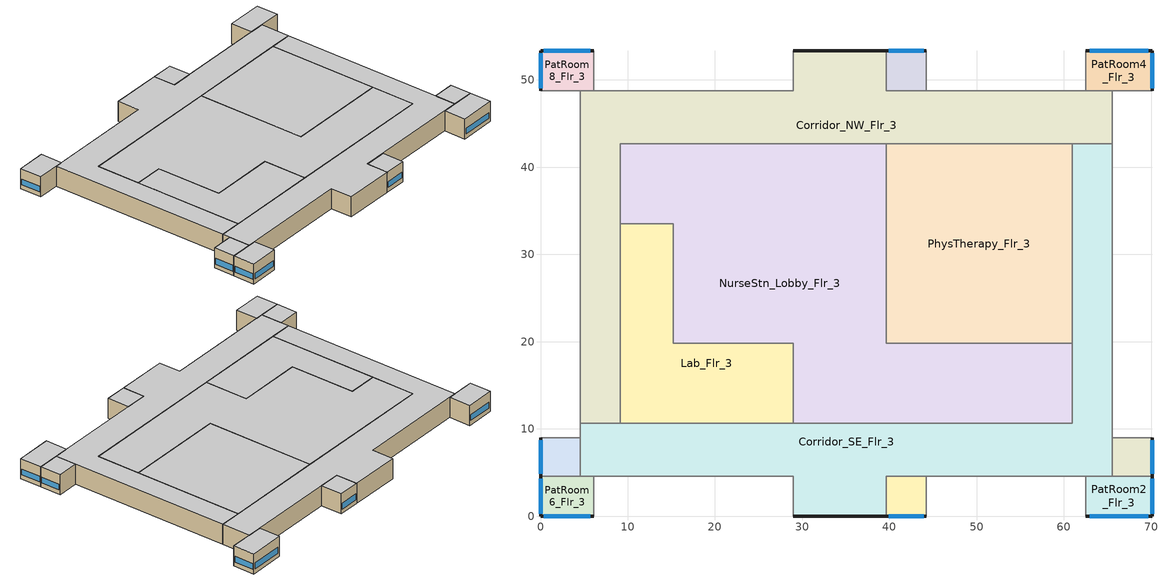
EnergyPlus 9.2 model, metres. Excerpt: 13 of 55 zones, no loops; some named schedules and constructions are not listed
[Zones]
PatRoom1_Mult10_Flr_3
 floor adiabatic (int-floor-en-std-replaceme-res-replaceme): 44.2,4.57 44.2,0 39.62,0 39.62,4.57 z8.54
 wall outside (ext-wall-en-std-replaceme-res-replaceme): 39.62,0 44.2,0 z8.54:12.8
 wall adiabatic (int-wall-res-replaceme): 44.2,0 44.2,4.57 39.62,4.57 39.62,0 z8.54:12.8
 window (ext-window-en-std-replaceme): 39.9,0 43.92,0 z9.45:10.67
 ceiling adiabatic (int-ceiling-en-std-replaceme-res-replaceme): 39.62,4.57 39.62,0 44.2,0 44.2,4.57 z12.8
PatRoom2_Flr_3
 floor adiabatic (int-floor-en-std-replaceme-res-replaceme): 70.1,4.57 70.1,0 62.48,0 62.48,4.57 z8.54
 wall outside (ext-wall-en-std-replaceme-res-replaceme): 62.48,0 70.1,0 70.1,4.57 z8.54:12.8
 wall adiabatic (int-wall-res-replaceme): 70.1,4.57 62.48,4.57 62.48,0 z8.54:12.8
 window (ext-window-en-std-replaceme): 70.1,0.27 70.1,4.3 / 62.94,0 69.65,0 z9.45:10.67
 ceiling adiabatic (int-ceiling-en-std-replaceme-res-replaceme): 62.48,4.57 62.48,0 70.1,0 70.1,4.57 z12.8
PatRoom3_Mult10_Flr_3
 floor adiabatic (int-floor-en-std-replaceme-res-replaceme): 70.1,8.99 70.1,4.57 65.53,4.57 65.53,8.99 z8.54
 wall outside (ext-wall-en-std-replaceme-res-replaceme): 70.1,4.57 70.1,8.99 z8.54:12.8
 wall adiabatic (int-wall-res-replaceme): 70.1,8.99 65.53,8.99 65.53,4.57 70.1,4.57 z8.54:12.8
 window (ext-window-en-std-replaceme): 70.1,4.84 70.1,8.73 z9.45:10.67
 ceiling adiabatic (int-ceiling-en-std-replaceme-res-replaceme): 65.53,8.99 65.53,4.57 70.1,4.57 70.1,8.99 z12.8
PatRoom4_Flr_3
 floor adiabatic (int-floor-en-std-replaceme-res-replaceme): 70.1,53.34 70.1,48.77 62.48,48.77 62.48,53.34 z8.54
 wall outside (ext-wall-en-std-replaceme-res-replaceme): 70.1,48.77 70.1,53.34 62.48,53.34 z8.54:12.8
 wall adiabatic (int-wall-res-replaceme): 62.48,53.34 62.48,48.77 70.1,48.77 z8.54:12.8
 window (ext-window-en-std-replaceme): 69.65,53.34 62.94,53.34 / 70.1,49.04 70.1,53.07 z9.45:10.67
 ceiling adiabatic (int-ceiling-en-std-replaceme-res-replaceme): 62.48,53.34 62.48,48.77 70.1,48.77 70.1,53.34 z12.8
PatRoom5_Mult10_Flr_3
 floor adiabatic (int-floor-en-std-replaceme-res-replaceme): 44.2,53.34 44.2,48.77 39.62,48.77 39.62,53.34 z8.54
 wall outside (ext-wall-en-std-replaceme-res-replaceme): 44.2,53.34 39.62,53.34 z8.54:12.8
 wall adiabatic (int-wall-res-replaceme): 39.62,53.34 39.62,48.77 44.2,48.77 44.2,53.34 z8.54:12.8
 window (ext-window-en-std-replaceme): 43.92,53.34 39.9,53.34 z9.45:10.67
 ceiling adiabatic (int-ceiling-en-std-replaceme-res-replaceme): 39.62,53.34 39.62,48.77 44.2,48.77 44.2,53.34 z12.8
PhysTherapy_Flr_3
 floor adiabatic (int-floor-en-std-replaceme-res-replaceme): 60.96,42.67 60.96,19.81 39.62,19.81 39.62,42.67 z8.54
 wall to Corridor_NW_Flr_3 (int-wall-res-replaceme): 60.96,42.67 39.62,42.67 z8.54:12.8
 wall to Corridor_SE_Flr_3 (int-wall-res-replaceme): 60.96,19.81 60.96,42.67 z8.54:12.8
 wall to NurseStn_Lobby_Flr_3 (int-wall-res-replaceme): 39.62,42.67 39.62,19.81 60.96,19.81 z8.54:12.8
 ceiling adiabatic (int-ceiling-en-std-replaceme-res-replaceme): 39.62,42.67 39.62,19.81 60.96,19.81 60.96,42.67 z12.8
PatRoom6_Flr_3
 floor adiabatic (int-floor-en-std-replaceme-res-replaceme): 6.1,4.57 6.1,0 0,0 0,4.57 z8.54
 wall outside (ext-wall-en-std-replaceme-res-replaceme): 0,4.57 0,0 6.1,0 z8.54:12.8
 wall adiabatic (int-wall-res-replaceme): 6.1,0 6.1,4.57 0,4.57 z8.54:12.8
 window (ext-window-en-std-replaceme): 0.37,0 5.73,0 / 0,4.3 0,0.27 z9.45:10.67
 ceiling adiabatic (int-ceiling-en-std-replaceme-res-replaceme): 0,4.57 0,0 6.1,0 6.1,4.57 z12.8
PatRoom7_Mult10_Flr_3
 floor adiabatic (int-floor-en-std-replaceme-res-replaceme): 4.57,8.99 4.57,4.57 0,4.57 0,8.99 z8.54
 wall outside (ext-wall-en-std-replaceme-res-replaceme): 0,8.99 0,4.57 z8.54:12.8
 wall adiabatic (int-wall-res-replaceme): 0,4.57 4.57,4.57 4.57,8.99 0,8.99 z8.54:12.8
 window (ext-window-en-std-replaceme): 0,8.73 0,4.84 z9.45:10.67
 ceiling adiabatic (int-ceiling-en-std-replaceme-res-replaceme): 0,8.99 0,4.57 4.57,4.57 4.57,8.99 z12.8
PatRoom8_Flr_3
 floor adiabatic (int-floor-en-std-replaceme-res-replaceme): 6.1,53.34 6.1,48.77 0,48.77 0,53.34 z8.54
 wall outside (ext-wall-en-std-replaceme-res-replaceme): 6.1,53.34 0,53.34 0,48.77 z8.54:12.8
 wall adiabatic (int-wall-res-replaceme): 0,48.77 6.1,48.77 6.1,53.34 z8.54:12.8
 window (ext-window-en-std-replaceme): 5.73,53.34 0.37,53.34 / 0,53.07 0,49.04 z9.45:10.67
 ceiling adiabatic (int-ceiling-en-std-replaceme-res-replaceme): 0,53.34 0,48.77 6.1,48.77 6.1,53.34 z12.8
NurseStn_Lobby_Flr_3
 floor adiabatic (int-floor-en-std-replaceme-res-replaceme): 9.14,42.67 39.62,42.67 39.62,19.81 60.96,19.81 60.96,10.67 28.96,10.67 28.96,19.81 15.24,19.81 15.24,33.53 9.14,33.53 z8.54
 wall to Corridor_NW_Flr_3 (int-wall-res-replaceme): 39.62,42.67 9.14,42.67 9.14,33.53 z8.54:12.8
 wall to Corridor_SE_Flr_3 (int-wall-res-replaceme): 28.96,10.67 60.96,10.67 60.96,19.81 z8.54:12.8
 wall to Lab_Flr_3 (int-wall-res-replaceme): 9.14,33.53 15.24,33.53 15.24,19.81 28.96,19.81 28.96,10.67 z8.54:12.8
 ceiling adiabatic (int-ceiling-en-std-replaceme-res-replaceme): 9.14,42.67 9.14,33.53 15.24,33.53 15.24,19.81 28.96,19.81 28.96,10.67 60.96,10.67 60.96,19.81 39.62,19.81 39.62,42.67 z12.8
Lab_Flr_3
 floor adiabatic (int-floor-en-std-replaceme-res-replaceme): 9.14,33.53 15.24,33.53 15.24,19.81 28.96,19.81 28.96,10.67 9.14,10.67 z8.54
 wall to Corridor_SE_Flr_3 (int-wall-res-replaceme): 9.14,10.67 28.96,10.67 z8.54:12.8
 wall to Corridor_NW_Flr_3 (int-wall-res-replaceme): 9.14,33.58 9.14,10.67 z8.54:12.8
 ceiling adiabatic (int-ceiling-en-std-replaceme-res-replaceme): 9.14,33.53 9.14,10.67 28.96,10.67 28.96,19.81 15.24,19.81 15.24,33.53 z12.8
Corridor_SE_Flr_3
 floor adiabatic (int-floor-en-std-replaceme-res-replaceme): 4.57,4.57 4.57,10.67 60.96,10.67 60.96,42.67 65.53,42.67 65.53,4.57 39.62,4.57 39.62,0 28.96,0 28.96,4.57 z8.54
 wall outside (ext-wall-en-std-replaceme-res-replaceme): 28.96,0 39.62,0 z8.54:12.8
 wall adiabatic (int-wall-res-replaceme): 39.62,0 39.62,4.57 65.53,4.57 65.53,42.67 / 4.57,10.67 4.57,4.57 28.96,4.57 28.96,0 z8.54:12.8
 wall to Corridor_NW_Flr_3 (int-wall-res-replaceme): 65.53,42.67 60.96,42.67 / 9.14,10.67 4.57,10.67 z8.54:12.8
 ceiling adiabatic (int-ceiling-en-std-replaceme-res-replaceme): 4.57,4.57 28.96,4.57 28.96,0 39.62,0 39.62,4.57 65.53,4.57 65.53,42.67 60.96,42.67 60.96,10.67 4.57,10.67 z12.8
Corridor_NW_Flr_3
 floor adiabatic (int-floor-en-std-replaceme-res-replaceme): 4.57,10.67 4.57,48.77 28.96,48.77 28.96,53.34 39.62,53.34 39.62,48.77 65.53,48.77 65.53,42.67 9.14,42.67 9.14,10.67 z8.54
 wall outside (ext-wall-en-std-replaceme-res-replaceme): 39.62,53.34 28.96,53.34 z8.54:12.8
 wall adiabatic (int-wall-res-replaceme): 65.53,42.67 65.53,48.77 39.62,48.77 39.62,53.34 / 28.96,53.34 28.96,48.77 4.57,48.77 4.57,10.67 z8.54:12.8
 ceiling adiabatic (int-ceiling-en-std-replaceme-res-replaceme): 4.57,10.67 9.14,10.67 9.14,42.67 65.53,42.67 65.53,48.77 39.62,48.77 39.62,53.34 28.96,53.34 28.96,48.77 4.57,48.77 z12.8
[Building]
Hospital: North Axis=0; Terrain=City; Loads Convergence Tolerance Value=0.04; Temperature Convergence Tolerance Value=0.2; Solar Distribution=FullInteriorAndExterior; Maximum Number of Warmup Days=25; Minimum Number of Warmup Days=6
[Site:Location]
New.York-John.F.Kennedy.Intl.AP_NY_USA WMO=744860: Latitude=40.66; Longitude=-73.8; Time Zone=-5; Elevation=7
[SizingPeriod:DesignDay] Day of Month=21; DryBulb Temperature Range Modifier Type=DefaultMultipliers; Humidity Condition Type=Wetbulb; Barometric Pressure=101241; Rain Indicator=No; Snow Indicator=No; Daylight Saving Time Indicator=No
Name | Month | Day Type | Maximum DryBulb Temperature | Daily DryBulb Temperature Range | Wetbulb or DewPoint at Maximum DryBulb | Wind Speed | Wind Direction | Solar Model Indicator | Sky Clearness | ASHRAE Clear Sky Optical Depth for Beam Irradiance taub | ASHRAE Clear Sky Optical Depth for Diffuse Irradiance taud
New.York-John.F.Kennedy.Intl.AP_NY_USA Ann Htg 99.6% Condns DB | 1 | WinterDesignDay | -10.7 | 0 | -10.7 | 7.5 | 320 | ASHRAEClearSky | 0
New.York-John.F.Kennedy.Intl.AP_NY_USA Ann Clg .4% Condns DB=>MWB | 7 | SummerDesignDay | 32.1 | 7.4 | 23.1 | 5.6 | 230 | ASHRAETau |  | 0.541 | 1.8
[Site:GroundTemperature:FCfactorMethod]
January Ground Temperature=14; February Ground Temperature=7.3; March Ground Temperature=3.3; April Ground Temperature=1.2; May Ground Temperature=-0.2; June Ground Temperature=5.6; July Ground Temperature=10.9; August Ground Temperature=16.1; September Ground Temperature=21.7; October Ground Temperature=25; November Ground Temperature=24.8; December Ground Temperature=19.9
[Site:WaterMainsTemperature]
Calculation Method=Correlation; Annual Average Outdoor Air Temperature=12.4667; Maximum Difference In Monthly Average Outdoor Air Temperatures=25.2
[Material]
Std Wood 6inch: Roughness=MediumSmooth; Thickness=0.15; Conductivity=0.12; Density=540; Specific Heat=1210; Thermal Absorptance=0.9; Solar Absorptance=0.7; Visible Absorptance=0.7
[Construction]
InteriorFurnishings: Std Wood 6inch
[Zone] Type=1; Ceiling Height=4.2683; Floor Area=autocalculate; Part of Total Floor Area=YES
Name | Multiplier | Volume
PatRoom1_Mult10_Flr_3; PatRoom5_Mult10_Flr_3 | 10 | 89.21
PatRoom2_Flr_3; PatRoom4_Flr_3 | 1 | 148.71
PatRoom3_Mult10_Flr_3; PatRoom7_Mult10_Flr_3 | 10 | 86.26
PhysTherapy_Flr_3 | 1 | 2081.82
PatRoom6_Flr_3; PatRoom8_Flr_3 | 1 | 118.96
NurseStn_Lobby_Flr_3 | 1 | 3866.25
Lab_Flr_3 | 1 | 1129.43
Corridor_SE_Flr_3; Corridor_NW_Flr_3 | 1 | 2418.88
[InternalMass] Construction=InteriorFurnishings
Name | Zone or ZoneList | Surface Area
PatRoom1_Mult10_Flr_3_InternalMass_1 | PatRoom1_Mult10_Flr_3 | 41.8064
PatRoom2_Flr_3_InternalMass_1 | PatRoom2_Flr_3 | 69.6773
PatRoom3_Mult10_Flr_3_InternalMass_1 | PatRoom3_Mult10_Flr_3 | 40.4165
PatRoom4_Flr_3_InternalMass_1 | PatRoom4_Flr_3 | 69.6773
PatRoom5_Mult10_Flr_3_InternalMass_1 | PatRoom5_Mult10_Flr_3 | 41.8064
PhysTherapy_Flr_3_InternalMass_1 | PhysTherapy_Flr_3 | 975.4819
PatRoom6_Flr_3_InternalMass_1 | PatRoom6_Flr_3 | 55.7418
PatRoom7_Mult10_Flr_3_InternalMass_1 | PatRoom7_Mult10_Flr_3 | 40.4165
PatRoom8_Flr_3_InternalMass_1 | PatRoom8_Flr_3 | 55.7418
NurseStn_Lobby_Flr_3_InternalMass_1 | NurseStn_Lobby_Flr_3 | 1811.61
Lab_Flr_3_InternalMass_1 | Lab_Flr_3 | 529.5473
Corridor_SE_Flr_3_InternalMass_1 | Corridor_SE_Flr_3 | 1133.42
Corridor_NW_Flr_3_InternalMass_1 | Corridor_NW_Flr_3 | 1133.42
[People] Number of People Calculation Method=People; Fraction Radiant=0.3; Sensible Heat Fraction=AUTOCALCULATE; Activity Level Schedule=ACTIVITY_SCH; Enable ASHRAE 55 Comfort Warnings=No; Mean Radiant Temperature Calculation Type=ZoneAveraged; Work Efficiency Schedule=WORK_EFF_SCH; Clothing Insulation Calculation Method=ClothingInsulationSchedule; Clothing Insulation Schedule=CLOTHING_SCH; Air Velocity Schedule=AIR_VELO_SCH; Thermal Comfort Model 1 Type=FANGER
Name | Zone or ZoneList | Number of People Schedule | Number of People
PatRoom1_Mult10_Flr_3 | PatRoom1_Mult10_Flr_3 | BLDG_OCC_EXTD_SCH | 1.1244
PatRoom2_Flr_3 | PatRoom2_Flr_3 | BLDG_OCC_EXTD_SCH | 1.8744
PatRoom3_Mult10_Flr_3 | PatRoom3_Mult10_Flr_3 | BLDG_OCC_EXTD_SCH | 1.0873
PatRoom4_Flr_3 | PatRoom4_Flr_3 | BLDG_OCC_EXTD_SCH | 1.8744
PatRoom5_Mult10_Flr_3 | PatRoom5_Mult10_Flr_3 | BLDG_OCC_EXTD_SCH | 1.1244
PhysTherapy_Flr_3 | PhysTherapy_Flr_3 | BLDG_OCC_SCH | 26.2404
PatRoom6_Flr_3 | PatRoom6_Flr_3 | BLDG_OCC_EXTD_SCH | 1.4994
PatRoom7_Mult10_Flr_3 | PatRoom7_Mult10_Flr_3 | BLDG_OCC_EXTD_SCH | 1.0873
PatRoom8_Flr_3 | PatRoom8_Flr_3 | BLDG_OCC_EXTD_SCH | 1.4994
NurseStn_Lobby_Flr_3 | NurseStn_Lobby_Flr_3 | BLDG_OCC_EXTD_SCH | 12.9952
Lab_Flr_3 | Lab_Flr_3 | BLDG_OCC_SCH | 14.2446
Corridor_SE_Flr_3 | Corridor_SE_Flr_3 | BLDG_OCC_EXTD_SCH | 6.0978
Corridor_NW_Flr_3 | Corridor_NW_Flr_3 | BLDG_OCC_EXTD_SCH | 6.0978
[Lights] Design Level Calculation Method=Watts/Area; Return Air Fraction=0; Fraction Radiant=0.7; Fraction Visible=0.2; Fraction Replaceable=1; EndUse Subcategory=LightsWired; Return Air Fraction Calculated from Plenum Temperature=No
Name | Zone or ZoneList | Schedule | Watts per Zone Floor Area
PatRoom1_Mult10_Flr_3_Lights | PatRoom1_Mult10_Flr_3 | BLDG_LIGHT_EXTD_SCH | 6.00626
PatRoom2_Flr_3_Lights | PatRoom2_Flr_3 | BLDG_LIGHT_EXTD_SCH | 6.00626
PatRoom3_Mult10_Flr_3_Lights | PatRoom3_Mult10_Flr_3 | BLDG_LIGHT_EXTD_SCH | 6.00626
PatRoom4_Flr_3_Lights | PatRoom4_Flr_3 | BLDG_LIGHT_EXTD_SCH | 6.00626
PatRoom5_Mult10_Flr_3_Lights | PatRoom5_Mult10_Flr_3 | BLDG_LIGHT_EXTD_SCH | 6.00626
PhysTherapy_Flr_3_Lights | PhysTherapy_Flr_3 | BLDG_LIGHT_RADIOLOGY_SCH | 8.13752
PatRoom6_Flr_3_Lights | PatRoom6_Flr_3 | BLDG_LIGHT_EXTD_SCH | 6.00626
PatRoom7_Mult10_Flr_3_Lights | PatRoom7_Mult10_Flr_3 | BLDG_LIGHT_EXTD_SCH | 6.00626
PatRoom8_Flr_3_Lights | PatRoom8_Flr_3 | BLDG_LIGHT_EXTD_SCH | 6.00626
NurseStn_Lobby_Flr_3_Lights | NurseStn_Lobby_Flr_3 | BLDG_LIGHT_NURSEFLR234_SCH | 8.95127
Lab_Flr_3_Lights | Lab_Flr_3 | BLDG_LIGHT_SCH | 17.5344
Corridor_SE_Flr_3_Lights | Corridor_SE_Flr_3 | BLDG_LIGHT_CORRIDOR_SCH | 8.91252
Corridor_NW_Flr_3_Lights | Corridor_NW_Flr_3 | BLDG_LIGHT_CORRIDOR_SCH | 8.91252
[ElectricEquipment] Design Level Calculation Method=EquipmentLevel; Fraction Latent=0; Fraction Radiant=0.5; Fraction Lost=0; EndUse Subcategory=MiscPlug
Name | Zone or ZoneList | Schedule | Design Level
PatRoom1_Mult10_Flr_3_MiscPlug_Equip | PatRoom1_Mult10_Flr_3 | BLDG_EQUIP_EXTD_SCH | 449.8365
PatRoom2_Flr_3_MiscPlug_Equip | PatRoom2_Flr_3 | BLDG_EQUIP_EXTD_SCH | 749.7275
PatRoom3_Mult10_Flr_3_MiscPlug_Equip | PatRoom3_Mult10_Flr_3 | BLDG_EQUIP_EXTD_SCH | 434.8813
PatRoom4_Flr_3_MiscPlug_Equip | PatRoom4_Flr_3 | BLDG_EQUIP_EXTD_SCH | 749.7275
PatRoom5_Mult10_Flr_3_MiscPlug_Equip | PatRoom5_Mult10_Flr_3 | BLDG_EQUIP_EXTD_SCH | 449.8365
PhysTherapy_Flr_3_MiscPlug_Equip | PhysTherapy_Flr_3 | BLDG_EQUIP_SCH | 7872.14
PatRoom6_Flr_3_MiscPlug_Equip | PatRoom6_Flr_3 | BLDG_EQUIP_EXTD_SCH | 599.782
PatRoom7_Mult10_Flr_3_MiscPlug_Equip | PatRoom7_Mult10_Flr_3 | BLDG_EQUIP_EXTD_SCH | 434.8813
PatRoom8_Flr_3_MiscPlug_Equip | PatRoom8_Flr_3 | BLDG_EQUIP_EXTD_SCH | 599.782
NurseStn_Lobby_Flr_3_MiscPlug_Equip | NurseStn_Lobby_Flr_3 | BLDG_EQUIP_EXTD_SCH | 10136
Lab_Flr_3_MiscPlug_Equip | Lab_Flr_3 | BLDG_EQUIP_SCH | 11395.9
[ZoneInfiltration:DesignFlowRate] Schedule=INFIL_SCH_PNNL; Design Flow Rate Calculation Method=Flow/ExteriorArea; Flow per Exterior Surface Area=0.00056896; Constant Term Coefficient=0; Temperature Term Coefficient=0; Velocity Term Coefficient=0.224; Velocity Squared Term Coefficient=0
Name | Zone or ZoneList
PatRoom1_Mult10_Flr_3_Infiltration | PatRoom1_Mult10_Flr_3
PatRoom2_Flr_3_Infiltration | PatRoom2_Flr_3
PatRoom3_Mult10_Flr_3_Infiltration | PatRoom3_Mult10_Flr_3
PatRoom4_Flr_3_Infiltration | PatRoom4_Flr_3
PatRoom5_Mult10_Flr_3_Infiltration | PatRoom5_Mult10_Flr_3
PhysTherapy_Flr_3_Infiltration | PhysTherapy_Flr_3
PatRoom6_Flr_3_Infiltration | PatRoom6_Flr_3
PatRoom7_Mult10_Flr_3_Infiltration | PatRoom7_Mult10_Flr_3
PatRoom8_Flr_3_Infiltration | PatRoom8_Flr_3
NurseStn_Lobby_Flr_3_Infiltration | NurseStn_Lobby_Flr_3
Lab_Flr_3_Infiltration | Lab_Flr_3
Corridor_SE_Flr_3_Infiltration | Corridor_SE_Flr_3
Corridor_NW_Flr_3_Infiltration | Corridor_NW_Flr_3
[Exterior:Lights]
Exterior_Lights: Schedule=Exterior_Lgt_ALWAYS_ON; Design Level=9134.15; Control Option=AstronomicalClock; EndUse Subcategory=General
[Exterior:FuelEquipment] Fuel Use Type=Electricity
Name | Schedule | Design Level | EndUse Subcategory
Elevators | BLDG_ELEVATORS | 162963 | ElevatorLift
Elevators_Lights_Fan | ELEV_LIGHT_FAN_SCH_ADD_DF | 501 | ElevatorLightsFan
[HVACTEMPLATE:ZONE:IDEALLOADSAIRSYSTEM] System Availability Schedule=ALWAYS_ON; Maximum Heating Supply Air Temperature=40; Minimum Cooling Supply Air Temperature=12.8; Maximum Heating Supply Air Humidity Ratio=0.008; Minimum Cooling Supply Air Humidity Ratio=0.0085; Heating Limit=LimitFlowRateAndCapacity; Maximum Heating Air Flow Rate=autosize; Maximum Sensible Heating Capacity=autosize; Cooling Limit=LimitFlowRateAndCapacity; Maximum Cooling Air Flow Rate=autosize; Maximum Total Cooling Capacity=autosize; Heating Availability Schedule=ALWAYS_ON; Cooling Availability Schedule=ALWAYS_ON; Dehumidification Control Type=ConstantSensibleHeatRatio; Cooling Sensible Heat Ratio=0.7; Humidification Control Type=None; Humidification Setpoint=65; Outdoor Air Method=Flow/Area; Outdoor Air Flow Rate per Person=0.00944; Outdoor Air Flow Rate per Zone=0; Demand Controlled Ventilation Type=None; Outdoor Air Economizer Type=DifferentialEnthalpy; Heat Recovery Type=None; Sensible Heat Recovery Effectiveness=0.7; Latent Heat Recovery Effectiveness=0.65
Name | Template Thermostat | Outdoor Air Flow Rate per Zone Floor Area
PatRoom1_Mult10_Flr_3 | dual_thermostat_PatRoom1_Mult10_Flr_3 | 0.00237024
PatRoom2_Flr_3 | dual_thermostat_PatRoom2_Flr_3 | 0.00237024
PatRoom3_Mult10_Flr_3 | dual_thermostat_PatRoom3_Mult10_Flr_3 | 0.00237024
PatRoom4_Flr_3 | dual_thermostat_PatRoom4_Flr_3 | 0.00237024
PatRoom5_Mult10_Flr_3 | dual_thermostat_PatRoom5_Mult10_Flr_3 | 0.00237024
PhysTherapy_Flr_3 | dual_thermostat_PhysTherapy_Flr_3 | 0.000380976
PatRoom6_Flr_3 | dual_thermostat_PatRoom6_Flr_3 | 0.00237024
PatRoom7_Mult10_Flr_3 | dual_thermostat_PatRoom7_Mult10_Flr_3 | 0.00237024
PatRoom8_Flr_3 | dual_thermostat_PatRoom8_Flr_3 | 0.00237024
NurseStn_Lobby_Flr_3 | dual_thermostat_NurseStn_Lobby_Flr_3 | 0.000338645
Lab_Flr_3 | dual_thermostat_Lab_Flr_3 | 0.00116833
Corridor_SE_Flr_3 | dual_thermostat_Corridor_SE_Flr_3 | 0.000304781
Corridor_NW_Flr_3 | dual_thermostat_Corridor_NW_Flr_3 | 0.000304781
[Schedule:Compact]
BLDG_LIGHT_CORRIDOR_SCH; BLDG_LIGHT_EXTD_SCH; BLDG_LIGHT_NURSEFLR234_SCH: Through: 12/31, For: Weekdays, Until: 8:00, 0.5, Until: 16:00, 0.9, Until: 24:00, 0.5, For: SummerDesignDay, Until: 24:00, 1, For: WinterDesignDay, Until: 24:00, 0, For: Saturday, Until: 8:00, 0.5, Until: 18:00, 0.8, Until: 24:00, 0.5, For: Sunday Holidays AllOtherDays, Until: 8:00, 0.5, Until: 16:00, 0.7, Until: 24:00, 0.5
BLDG_LIGHT_RADIOLOGY_SCH; BLDG_LIGHT_SCH: Through: 12/31, For: Weekdays, Until: 7:00, 0.1, Until: 8:00, 0.5, Until: 16:00, 0.9, Until: 23:00, 0.3, Until: 24:00, 0.1, For: SummerDesignDay, Until: 24:00, 1, For: WinterDesignDay, Until: 24:00, 0, For: Saturday, Until: 7:00, 0.1, Until: 8:00, 0.2, Until: 18:00, 0.4, Until: 24:00, 0.1, For: Sunday Holidays AllOtherDays, Until: 8:00, 0.05, Until: 16:00, 0.1, Until: 24:00, 0.05
BLDG_OCC_SCH: Through: 12/31, For: Weekdays, Until: 07:00, 0, Until: 08:00, 0.1, Until: 09:00, 0.5, Until: 17:00, 0.8, Until: 18:00, 0.5, Until: 20:00, 0.3, Until: 22:00, 0.2, Until: 24:00, 0, For: SummerDesignDay, Until: 24:00, 1, For: WinterDesignDay, Until: 24:00, 0, For: Saturday, Until: 07:00, 0, Until: 08:00, 0.1, Until: 09:00, 0.3, Until: 17:00, 0.4, Until: 19:00, 0.1, Until: 24:00, 0, For: Sunday Holidays AllOtherDays, Until: 08:00, 0, Until: 16:00, 0.05, Until: 24:00, 0
BLDG_OCC_EXTD_SCH: Through: 12/31, For: Weekdays, Until: 07:00, 0.4, Until: 08:00, 0.5, Until: 09:00, 0.6, Until: 17:00, 0.8, Until: 18:00, 0.6, Until: 20:00, 0.5, Until: 24:00, 0.4, For: SummerDesignDay, Until: 24:00, 1, For: WinterDesignDay, Until: 24:00, 0, For: Saturday, Until: 07:00, 0.4, Until: 08:00, 0.5, Until: 17:00, 0.6, Until: 19:00, 0.5, Until: 24:00, 0.4, For: Sunday Holidays AllOtherDays, Until: 08:00, 0.4, Until: 16:00, 0.6, Until: 24:00, 0.4
BLDG_EQUIP_SCH: Through: 12/31, For: Weekdays, Until: 07:00, 0.4, Until: 08:00, 0.7, Until: 16:00, 0.9, Until: 22:00, 0.6, Until: 23:00, 0.6, Until: 24:00, 0.4, For: SummerDesignDay, Until: 24:00, 1, For: WinterDesignDay, Until: 24:00, 0, For: Saturday, Until: 07:00, 0.4, Until: 08:00, 0.5, Until: 18:00, 0.65, Until: 24:00, 0.4, For: Sunday Holidays AllOtherDays, Until: 08:00, 0.3, Until: 16:00, 0.4, Until: 24:00, 0.3
BLDG_EQUIP_EXTD_SCH: Through: 12/31, For: Weekdays, Until: 07:00, 0.4, Until: 08:00, 0.7, Until: 16:00, 0.9, Until: 23:00, 0.6, Until: 24:00, 0.4, For: SummerDesignDay, Until: 24:00, 1, For: WinterDesignDay, Until: 24:00, 0, For: Saturday, Until: 07:00, 0.4, Until: 08:00, 0.5, Until: 18:00, 0.65, Until: 24:00, 0.4, For: Sunday Holidays AllOtherDays, Until: 08:00, 0.4, Until: 16:00, 0.6, Until: 24:00, 0.4
ACTIVITY_SCH: Through: 12/31, For: AllDays, Until: 24:00, 120
WORK_EFF_SCH: Through: 12/31, For: AllDays, Until: 24:00, 0
AIR_VELO_SCH: Through: 12/31, For: AllDays, Until: 24:00, 0.2
CLOTHING_SCH: Through: 04/30, For: AllDays, Until: 24:00, 1, Through: 09/30, For: AllDays, Until: 24:00, 0.5, Through: 12/31, For: AllDays, Until: 24:00, 1
INFIL_SCH_PNNL: Through: 12/31, For: Weekdays SummerDesignDay, Until: 24:00, 0.25, For: Saturday WinterDesignDay, Until: 24:00, 0.25, For: Sunday Holidays AllOtherDays, Until: 24:00, 0.25
